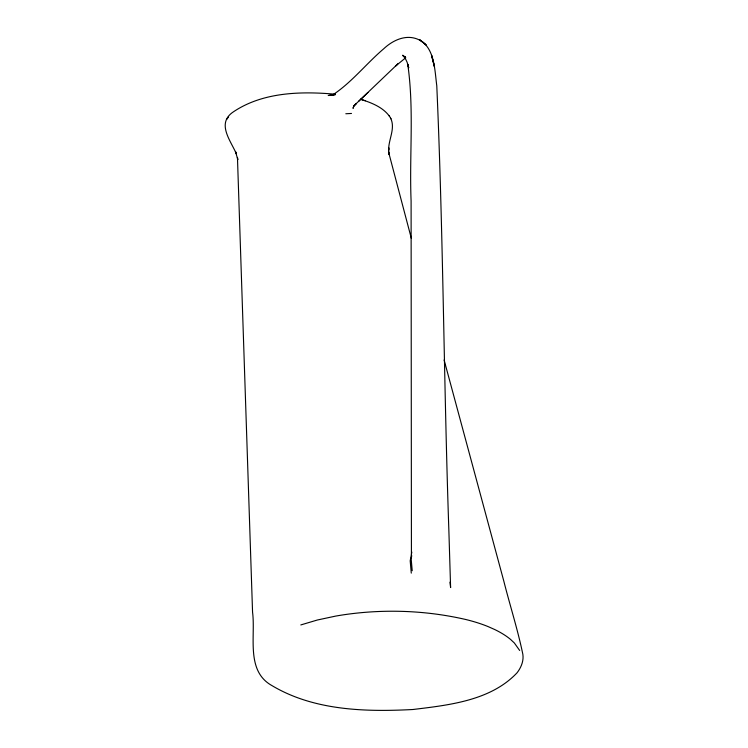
<?xml version="1.0" encoding="UTF-8"?>
<svg xmlns="http://www.w3.org/2000/svg" width="748" height="748" viewBox="0 0 748 748"><rect width="100%" height="100%" fill="white"/><g stroke="black" fill="none" stroke-linecap="round" stroke-linejoin="round"><path stroke-width="1.12" d="M411.419 554.38L411.101 201.006C409.24 155.491 414.27 109.376 407.725 64.141L408.726 67.778L407.118 62.252L405.117 58.064L402.704 55.212L405.154 57.147M411.746 555.68L411.166 558.868L412.213 570.733M411.821 552.071L410.194 560.841L411.278 573.127M353.851 105.73L353.047 108.357L353.757 106.319L356.357 103.448L353.898 105.823L397.777 63.935L395.449 66.123L405.771 57.736M335.431 94.22C301.238 91.2 263.128 91.967 233.628 111.686C216.05 123.065 230.571 140.381 236.303 153.714L235.461 151.489L237.817 159.633L237.453 157.417L252.562 612.219C255.732 636.464 245.503 671.021 272.066 685.664C313.982 710.637 365.473 712.003 412.905 709.506C448.959 705.121 490.763 700.708 517.055 672.798C521.085 667.609 523.89 660.933 522.843 654.285C517.747 629.629 509.996 605.571 503.825 581.177L444.097 359.956M228.579 116.772L226.943 119.166M358.573 101.382L367.923 92.5M300.808 624.935L317.367 620.008L335.684 616.09A134.537 50.397 -0.8 0 1 365.379 612.313C398.89 609.629 432.84 611.92 465.621 619.466A121.466 45.497 -0.8 0 1 488.313 626.684L494.783 629.564A134.827 50.509 -0.8 0 1 510.529 639.4L514.344 642.981L519.664 650.461M334.244 94.865L331.981 95.407C351.373 82.888 366.137 63.73 383.771 48.732C391.933 41.056 403.696 35.053 415.056 38.298C434.728 43.889 434.551 69.199 436.776 85.74C443.34 233.974 443.751 382.452 448.875 530.734L450.605 587.563L449.978 582.14M335.478 94.472L328.213 95.51L333.795 94.8M345.81 113.752L351.485 113.453M333.43 94.454L335.515 94.669M405.407 56.773L403.247 56.147L405.061 57.241M360.882 99.362C371.419 102.747 382.845 107.095 389.568 116.408M360.489 99.232L365.342 100.784M390.652 118.221C395.664 128.46 388.446 139.352 388.651 149.974L388.745 147.721L388.951 154.312L388.586 152.087L411.363 238.453M389.222 115.847L390.989 118.792M422.901 42.309L419.497 39.607L426.136 44.917L422.901 42.309M432.512 59.036L431.587 55.399L434.401 66.544L432.512 59.036"/></g></svg>
